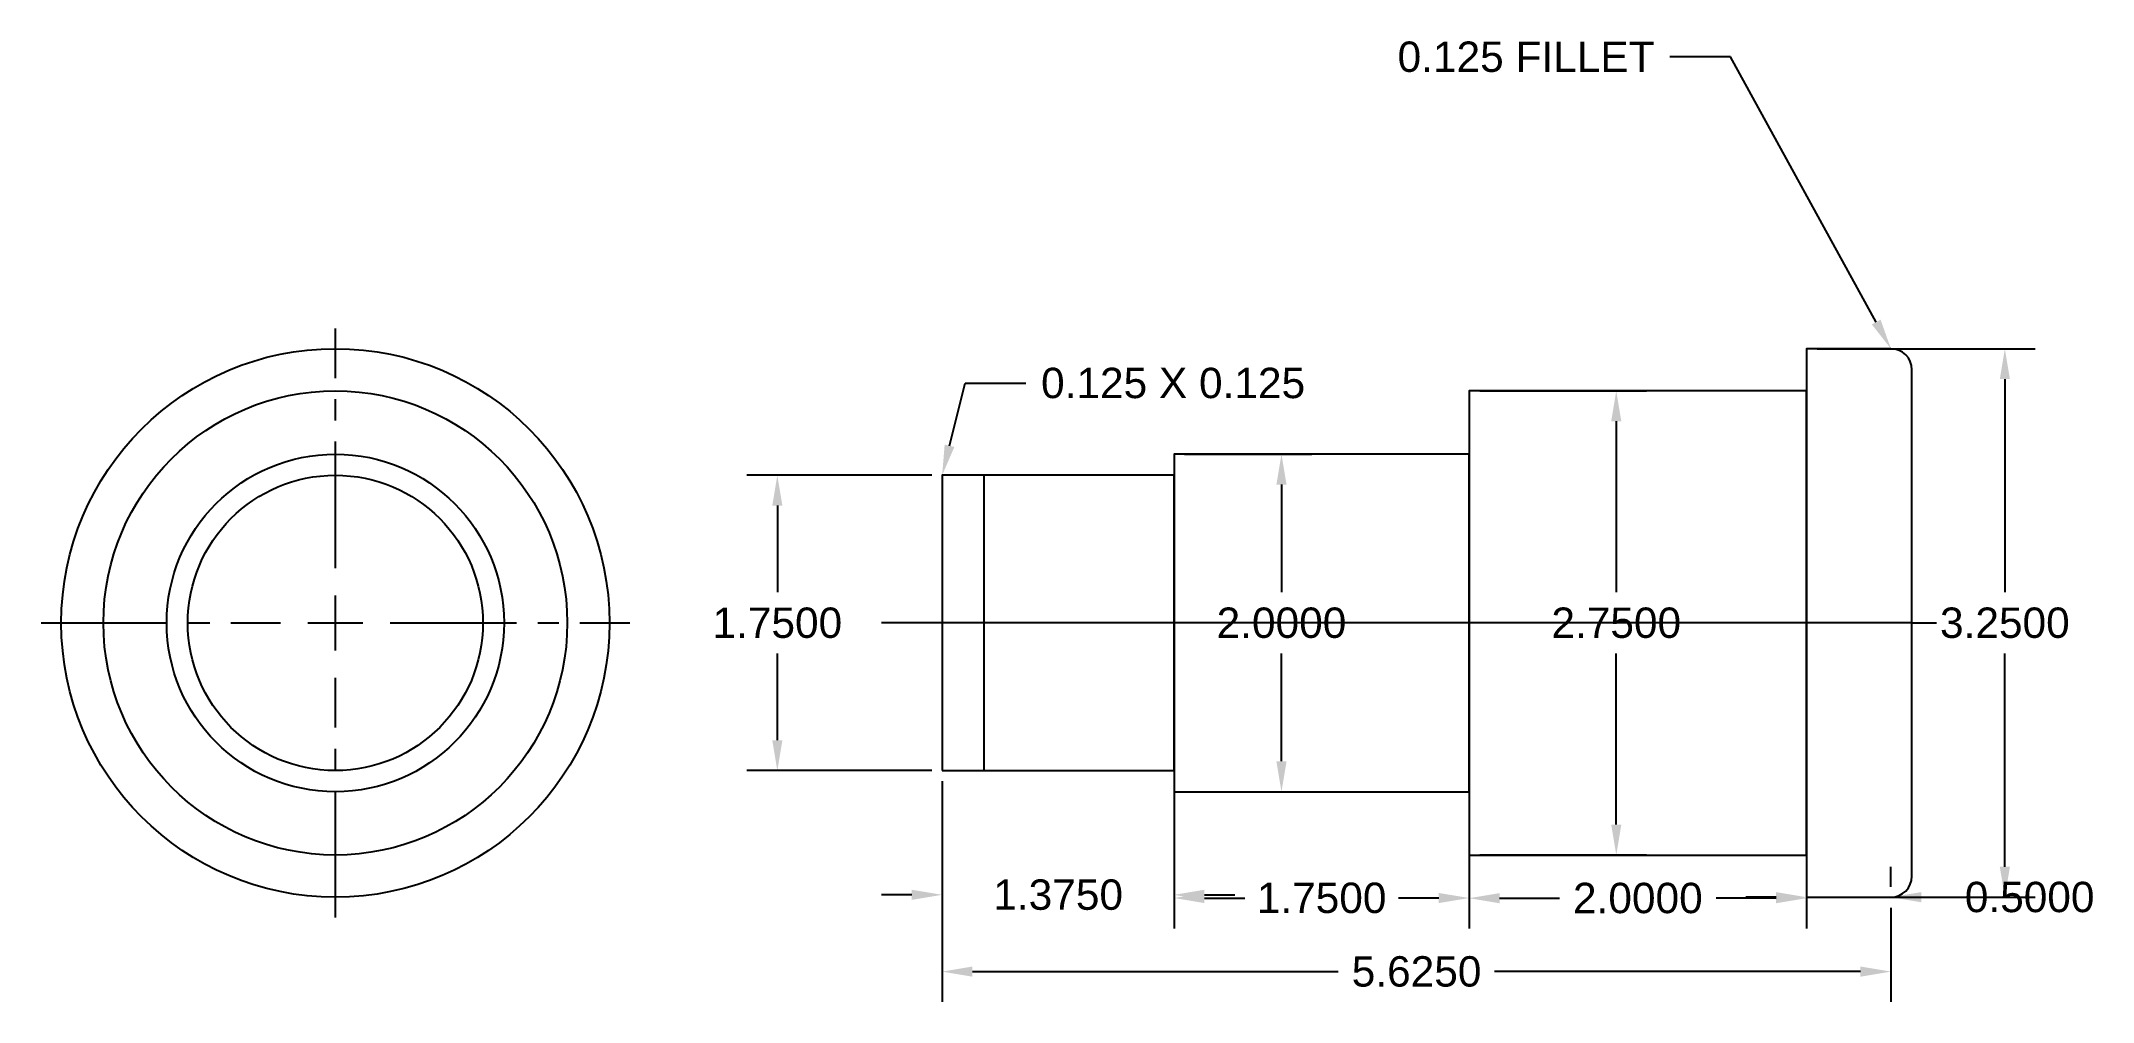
# Model space of a CAD drawing. Header units: inches. Extents: x 6 to 18.2, y 16.3 to 22.
import ezdxf
from ezdxf import colors
from ezdxf.entities.mleader import LeaderData, LeaderLine
from ezdxf.math import Vec2, Vec3

# ---------------------------------------------------------------- set-up
doc = ezdxf.new("R2010")
doc.units = ezdxf.units.IN
doc.header["$MEASUREMENT"] = 0
doc.linetypes.add('CENTER2', pattern=[1.125, 0.75, -0.125, 0.125, -0.125])
doc.styles.get("Standard").update_dxf_attribs({"font": 'arial.ttf'})
doc.dimstyles.get("Standard").update_dxf_attribs({"dimtxt": 0.18, "dimasz": 0.18, "dimexe": 0.18, "dimexo": 0.0625, "dimgap": 0.09, "dimtad": 0, "dimtih": 1, "dimtoh": 1, "dimdec": 4, "dimzin": 0, "dimdsep": 46, "dimtxsty": 'Standard', "dimcen": 0.09, "dimadec": 0, "dimazin": 0, "dimtfac": 1, "dimtdec": 4, "dimtofl": 0, "dimtmove": 0, "dimatfit": 3, "dimfxl": 1, "dimtolj": 1, "dimtzin": 0, "dimarcsym": 0})

# ---------------------------------------------------------------- blocks, each defined once
blk = doc.blocks.new('*D2')
at = {"color": 0, "lineweight": -2, "transparency": 16777216}
for p, q in [((11.384, 17.584), (11.384, 16.731)), ((12.759, 17.584), (12.759, 16.731)), ((11.204, 16.911), (11.024, 16.911)), ((12.939, 16.911), (13.119, 16.911))]:
    blk.add_line(p, q, dxfattribs=at)
at = {"color": 0, "transparency": 16777216}
for points in [[(11.204, 16.941), (11.204, 16.881), (11.384, 16.911)], [(12.939, 16.941), (12.939, 16.881), (12.759, 16.911)]]:
    blk.add_solid(points, dxfattribs=at)
at = {"layer": 'Defpoints', "color": 0, "transparency": 16777216}
for p in [(11.384, 17.647), (12.759, 17.647), (12.759, 16.911)]:
    blk.add_point(p, dxfattribs=at)
at = {"color": 0, "transparency": 16777216, "insert": (12.072, 16.911), "char_height": 0.18, "attachment_point": 5}
blk.add_mtext('\\A1;1.3750', dxfattribs=at)
blk = doc.blocks.new('*D3')
at = {"color": 0, "lineweight": -2, "transparency": 16777216}
for p, q in [((12.759, 17.459), (12.759, 16.712)), ((14.509, 17.459), (14.509, 16.712)), ((12.939, 16.892), (13.179, 16.892)), ((14.329, 16.892), (14.089, 16.892))]:
    blk.add_line(p, q, dxfattribs=at)
at = {"color": 0, "transparency": 16777216}
for points in [[(12.939, 16.922), (12.939, 16.862), (12.759, 16.892)], [(14.329, 16.922), (14.329, 16.862), (14.509, 16.892)]]:
    blk.add_solid(points, dxfattribs=at)
at = {"layer": 'Defpoints', "color": 0, "transparency": 16777216}
for p in [(12.759, 17.522), (14.509, 17.522), (14.509, 16.892)]:
    blk.add_point(p, dxfattribs=at)
at = {"color": 0, "transparency": 16777216, "insert": (13.634, 16.892), "char_height": 0.18, "attachment_point": 5}
blk.add_mtext('\\A1;1.7500', dxfattribs=at)
blk = doc.blocks.new('*D4')
at = {"color": 0, "lineweight": -2, "transparency": 16777216}
for p, q in [((14.509, 17.084), (14.509, 16.711)), ((16.509, 17.084), (16.509, 16.711)), ((14.689, 16.891), (15.044, 16.891)), ((16.329, 16.891), (15.974, 16.891))]:
    blk.add_line(p, q, dxfattribs=at)
at = {"color": 0, "transparency": 16777216}
for points in [[(14.689, 16.921), (14.689, 16.861), (14.509, 16.891)], [(16.329, 16.921), (16.329, 16.861), (16.509, 16.891)]]:
    blk.add_solid(points, dxfattribs=at)
at = {"layer": 'Defpoints', "color": 0, "transparency": 16777216}
for p in [(14.509, 17.147), (16.509, 17.147), (16.509, 16.891)]:
    blk.add_point(p, dxfattribs=at)
at = {"color": 0, "transparency": 16777216, "insert": (15.509, 16.891), "char_height": 0.18, "attachment_point": 5}
blk.add_mtext('\\A1;2.0000', dxfattribs=at)
blk = doc.blocks.new('*D9')
at = {"color": 0, "lineweight": -2, "transparency": 16777216}
for p, q in [((16.572, 20.147), (17.865, 20.147)), ((17.685, 19.967), (17.685, 18.704)), ((17.685, 17.077), (17.685, 18.34)), ((16.572, 16.897), (17.865, 16.897))]:
    blk.add_line(p, q, dxfattribs=at)
at = {"color": 0, "transparency": 16777216}
for points in [[(17.655, 19.967), (17.715, 19.967), (17.685, 20.147)], [(17.655, 17.077), (17.715, 17.077), (17.685, 16.897)]]:
    blk.add_solid(points, dxfattribs=at)
at = {"layer": 'Defpoints', "color": 0, "transparency": 16777216}
for p in [(16.509, 20.147), (16.509, 16.897), (17.685, 16.897)]:
    blk.add_point(p, dxfattribs=at)
at = {"color": 0, "transparency": 16777216, "insert": (17.685, 18.522), "char_height": 0.18, "attachment_point": 5}
blk.add_mtext('\\A1;3.2500', dxfattribs=at)
blk = doc.blocks.new('*D11')
at = {"color": 0, "lineweight": -2, "transparency": 16777216}
for p, q in [((12.822, 19.522), (13.576, 19.522)), ((13.396, 19.342), (13.396, 18.704)), ((13.396, 17.702), (13.396, 18.34)), ((12.822, 17.522), (13.576, 17.522))]:
    blk.add_line(p, q, dxfattribs=at)
at = {"color": 0, "transparency": 16777216}
for points in [[(13.366, 19.342), (13.426, 19.342), (13.396, 19.522)], [(13.366, 17.702), (13.426, 17.702), (13.396, 17.522)]]:
    blk.add_solid(points, dxfattribs=at)
at = {"layer": 'Defpoints', "color": 0, "transparency": 16777216}
for p in [(12.759, 19.522), (12.759, 17.522), (13.396, 17.522)]:
    blk.add_point(p, dxfattribs=at)
at = {"color": 0, "transparency": 16777216, "insert": (13.396, 18.522), "char_height": 0.18, "attachment_point": 5}
blk.add_mtext('\\A1;2.0000', dxfattribs=at)
blk = doc.blocks.new('*D12')
at = {"color": 0, "lineweight": -2, "transparency": 16777216}
for p, q in [((14.572, 19.897), (15.561, 19.897)), ((15.381, 19.717), (15.381, 18.704)), ((15.381, 17.327), (15.381, 18.34)), ((14.572, 17.147), (15.561, 17.147))]:
    blk.add_line(p, q, dxfattribs=at)
at = {"color": 0, "transparency": 16777216}
for points in [[(15.351, 19.717), (15.411, 19.717), (15.381, 19.897)], [(15.351, 17.327), (15.411, 17.327), (15.381, 17.147)]]:
    blk.add_solid(points, dxfattribs=at)
at = {"layer": 'Defpoints', "color": 0, "transparency": 16777216}
for p in [(14.509, 19.897), (14.509, 17.147), (15.381, 17.147)]:
    blk.add_point(p, dxfattribs=at)
at = {"color": 0, "transparency": 16777216, "insert": (15.381, 18.522), "char_height": 0.18, "attachment_point": 5}
blk.add_mtext('\\A1;2.7500', dxfattribs=at)
blk = doc.blocks.new('*D13')
at = {"color": 0, "lineweight": -2, "transparency": 16777216}
for p, q in [((17.009, 16.959), (17.009, 17.077)), ((16.329, 16.897), (16.149, 16.897)), ((16.509, 16.835), (16.509, 16.717)), ((17.189, 16.897), (17.369, 16.897))]:
    blk.add_line(p, q, dxfattribs=at)
at = {"color": 0, "transparency": 16777216}
for points in [[(16.329, 16.927), (16.329, 16.867), (16.509, 16.897)], [(17.189, 16.927), (17.189, 16.867), (17.009, 16.897)]]:
    blk.add_solid(points, dxfattribs=at)
at = {"layer": 'Defpoints', "color": 0, "transparency": 16777216}
for p in [(16.509, 16.898), (17.009, 16.897), (17.009, 16.897)]:
    blk.add_point(p, dxfattribs=at)
at = {"color": 0, "transparency": 16777216, "insert": (17.832, 16.897), "char_height": 0.18, "attachment_point": 5}
blk.add_mtext('\\A1;0.5000', dxfattribs=at)
blk = doc.blocks.new('*D14')
at = {"color": 0, "lineweight": -2, "transparency": 16777216}
for p, q in [((11.384, 16.848), (11.384, 16.276)), ((17.009, 16.834), (17.009, 16.276)), ((11.564, 16.456), (13.733, 16.456)), ((16.829, 16.456), (14.66, 16.456))]:
    blk.add_line(p, q, dxfattribs=at)
at = {"color": 0, "transparency": 16777216}
for points in [[(11.564, 16.486), (11.564, 16.426), (11.384, 16.456)], [(16.829, 16.486), (16.829, 16.426), (17.009, 16.456)]]:
    blk.add_solid(points, dxfattribs=at)
at = {"layer": 'Defpoints', "color": 0, "transparency": 16777216}
for p in [(11.384, 16.911), (17.009, 16.897), (11.384, 16.456)]:
    blk.add_point(p, dxfattribs=at)
at = {"color": 0, "transparency": 16777216, "insert": (14.197, 16.456), "char_height": 0.18, "attachment_point": 5}
blk.add_mtext('\\A1;5.6250', dxfattribs=at)
blk = doc.blocks.new('*D16')
at = {"color": 0, "lineweight": -2, "transparency": 16777216}
for p, q in [((11.322, 19.397), (10.227, 19.397)), ((10.407, 19.217), (10.407, 18.704)), ((10.407, 17.827), (10.407, 18.34)), ((11.322, 17.647), (10.227, 17.647))]:
    blk.add_line(p, q, dxfattribs=at)
at = {"color": 0, "transparency": 16777216}
for points in [[(10.377, 19.217), (10.437, 19.217), (10.407, 19.397)], [(10.377, 17.827), (10.437, 17.827), (10.407, 17.647)]]:
    blk.add_solid(points, dxfattribs=at)
at = {"layer": 'Defpoints', "color": 0, "transparency": 16777216}
for p in [(11.384, 19.397), (10.407, 17.647), (11.384, 17.647)]:
    blk.add_point(p, dxfattribs=at)
at = {"color": 0, "transparency": 16777216, "insert": (10.407, 18.522), "char_height": 0.18, "attachment_point": 5}
blk.add_mtext('\\A1;1.7500', dxfattribs=at)
blk = doc.blocks.new('*U17')
at = {"color": 0, "linetype": 'CENTER2', "transparency": 16777216}
for p, q in [((0, 0.325), (0, 1.745)), ((-1.745, 0), (-0.325, 0)), ((0.325, 0), (1.745, 0)), ((0, -1.745), (0, -0.325))]:
    blk.add_line(p, q, dxfattribs=at)
at = {"color": 0, "linetype": 'Continuous', "transparency": 16777216}
for p, q in [((0, -0.1625), (0, 0.1625)), ((-0.1625, 0), (0.1625, 0))]:
    blk.add_line(p, q, dxfattribs=at)

msp = doc.modelspace()

# ---------------------------------------------------------------- linework, layer by layer
for p, q in [((11.63085, 19.39694), (11.63085, 17.64694)), ((17.13417, 18.52194), (11.0242, 18.52194)), ((17.13417, 18.52194), (17.27953, 18.52194))]:
    msp.add_line(p, q)
msp.add_lwpolyline([(16.50917, 16.89694), (17.00917, 16.89694, 0.41421356), (17.13417, 17.02194), (17.13417, 20.02194, 0.41421356), (17.00917, 20.14694), (16.50917, 20.14694)], format="xyb", close=True)
for points in [[(14.50917, 17.14694), (16.50917, 17.14694), (16.50917, 19.89694), (14.50917, 19.89694)], [(12.75917, 17.52194), (14.50917, 17.52194), (14.50917, 19.52194), (12.75917, 19.52194)], [(11.38417, 17.64694), (12.75917, 17.64694), (12.75917, 19.39694), (11.38417, 19.39694)]]:
    msp.add_lwpolyline(points, close=True)
for radius in [1.625, 1.375, 1, 0.875]:
    msp.add_circle((7.78643, 18.52194), radius)

# ---------------------------------------------------------------- block references
at = {"linetype": 'CENTER2'}
msp.add_blockref('*U17', (7.78643, 18.52194), dxfattribs=at)

# ---------------------------------------------------------------- dimensions: what is measured, and where the dimension line sits
for p1, p2, distance, picture, middle in [((16.50917, 20.14694), (16.50917, 16.89694), 1.17539, '*D9', (17.68455, 18.52194)), ((14.50917, 19.89694), (14.50917, 17.14694), 0.87144, '*D12', (15.3806, 18.52194)), ((12.75917, 19.52194), (12.75917, 17.52194), 0.63719, '*D11', (13.39636, 18.52194)), ((11.38417, 19.39694), (11.38417, 17.64694), -0.97728, '*D16', (10.40689, 18.52194))]:
    dim = msp.add_aligned_dim(p1=p1, p2=p2, distance=distance, dimstyle='Standard')
    dim.commit()
    dim.dimension.update_dxf_attribs({"geometry": picture, "text_midpoint": middle})
for base, p1, p2, picture, middle in [((12.75917, 16.91094), (11.38417, 17.64694), (12.75917, 17.64694), '*D2', (12.07167, 16.91094)), ((14.50917, 16.8916), (12.75917, 17.52194), (14.50917, 17.52194), '*D3', (13.63417, 16.8916)), ((16.50917, 16.89101), (14.50917, 17.14694), (16.50917, 17.14694), '*D4', (15.50917, 16.89101)), ((17.00917, 16.89694), (16.50917, 16.89772), (17.00917, 16.89694), '*D13', (17.83249, 16.89694)), ((11.38417, 16.45633), (17.00917, 16.89694), (11.38417, 16.91094), '*D14', (14.19667, 16.45633))]:
    dim = msp.add_linear_dim(base=base, p1=p1, p2=p2, dimstyle='Standard')
    dim.commit()
    dim.dimension.update_dxf_attribs({"geometry": picture, "text_midpoint": middle})

# ---------------------------------------------------------------- leaders
ml = msp.add_multileader_mtext('Standard')
ml.set_content('0.125 FILLET', color=256)
ml.set_leader_properties()
ml.build(insert=Vec2(0, 0))
ml.multileader.update_dxf_attribs({"dogleg_length": 0.36, "arrow_head_size": 0.18})
ctx = ml.context
ctx.base_point, ctx.char_height, ctx.arrow_head_size, ctx.landing_gap_size, ctx.plane_origin = Vec3(14.00983, 21.87545), 0.18, 0.18, 0.09, Vec3(17.00917, 20.14694)
ctx.text_align_type = 2
notes = []
notes.append((ctx, [(0, (1, 1, 0), (16.05798, 21.87545), (-1, 0), 0.36, [(0, [(17.00917, 20.14694)], 0, [])])]))
ctx.mtext.insert, ctx.mtext.alignment, ctx.mtext.flow_direction = Vec3(15.60798, 21.96698), 3, 5
ml = msp.add_multileader_mtext('Standard')
ml.set_content('0.125 X 0.125', color=256)
ml.set_leader_properties()
ml.build(insert=Vec2(0, 0))
ml.multileader.update_dxf_attribs({"dogleg_length": 0.36, "arrow_head_size": 0.18})
ctx = ml.context
ctx.base_point, ctx.char_height, ctx.arrow_head_size, ctx.landing_gap_size, ctx.plane_origin = Vec3(11.88056, 19.94243), 0.18, 0.18, 0.09, Vec3(11.38417, 19.39694)
notes.append((ctx, [(0, (1, 1, 0), (11.52056, 19.94243), (1, 0), 0.36, [(0, [(11.38417, 19.39694)], 0, [])])]))
ctx.mtext.insert, ctx.mtext.flow_direction = Vec3(11.97056, 20.03396), 5
for ctx, leaders in notes:
    for number, flags, end, landing, length, lines in leaders:
        leader = LeaderData()
        leader.index, (leader.has_last_leader_line, leader.has_dogleg_vector, leader.attachment_direction) = number, flags
        leader.last_leader_point, leader.dogleg_vector, leader.dogleg_length = Vec3(end), Vec3(landing), length
        for number, points, colour, breaks in lines:
            line = LeaderLine()
            line.index, line.vertices, line.color, line.breaks = number, Vec3.list(points), colors.encode_raw_color(colour), breaks
            leader.lines.append(line)
        ctx.leaders.append(leader)

doc.saveas('drawing.dxf')
